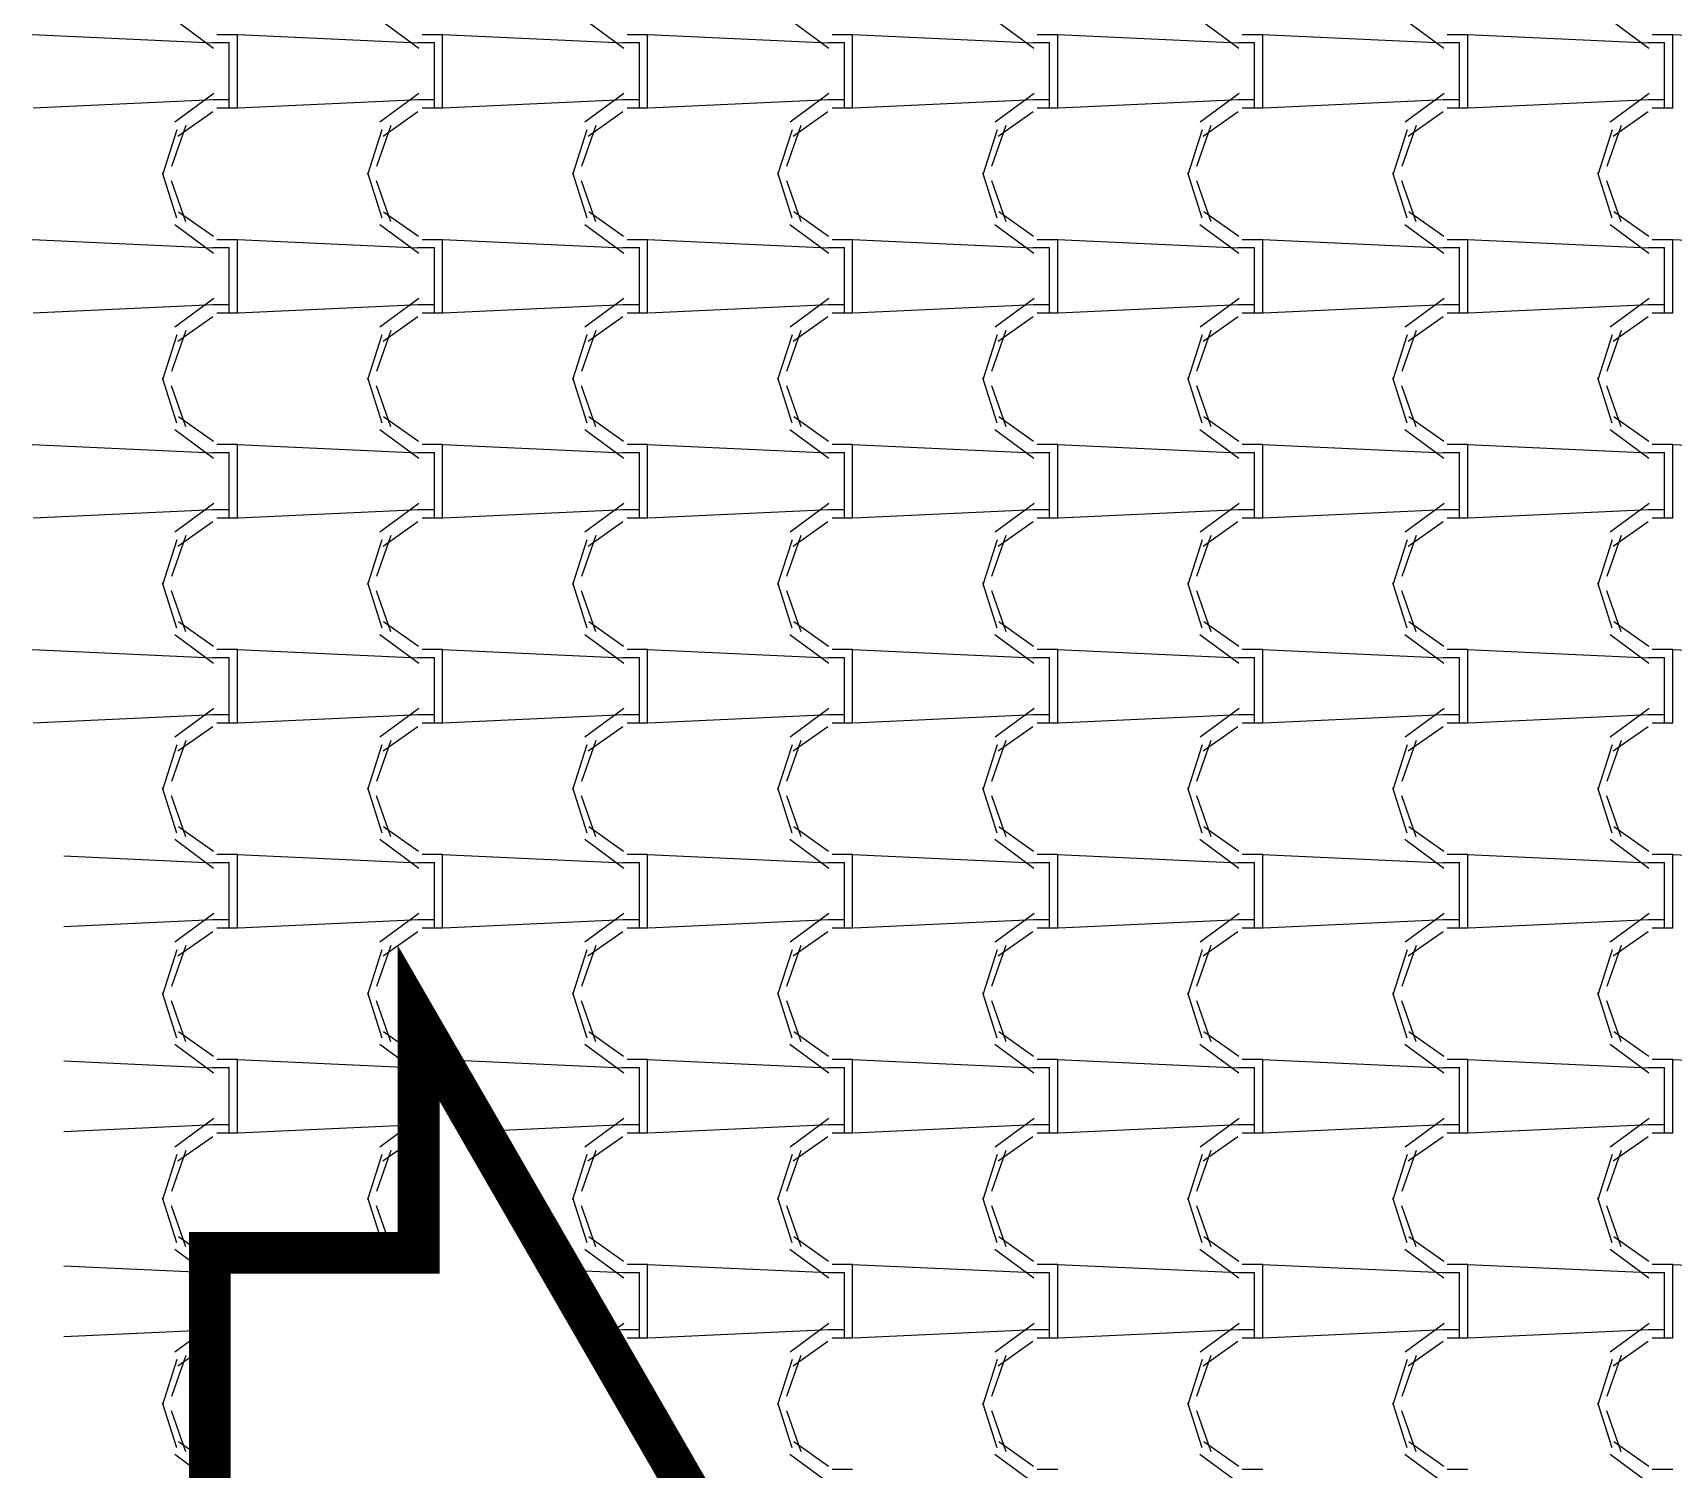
# Model space of a CAD drawing. Header units: millimetres. Extents: x -336 to -33, y -135 to 770.
# Drawn here: x -173.451 to -171.051, y 725.689 to 727.791 of the extents above; entities that cross this region are included whole.
import ezdxf

# ---------------------------------------------------------------- set-up
doc = ezdxf.new("R2010")
doc.units = ezdxf.units.MM
doc.header["$LTSCALE"] = 50
doc.header["$MEASUREMENT"] = 0
doc.layers.get('0').update_dxf_attribs({"linetype": 'CONTINUOUS'})
doc.layers.add('-HIDRO', color=8, linetype='CONTINUOUS')

# ---------------------------------------------------------------- blocks, each defined once
blk = doc.blocks.new('Seta')
at = {"const_width": 2}
blk.add_lwpolyline([(10, 15), (10, 25.981), (25, 0), (10, -25.981), (10, -15), (0, -15), (0, 15)], close=True, dxfattribs=at)

msp = doc.modelspace()

# ---------------------------------------------------------------- linework, layer by layer
at = {"layer": '-HIDRO', "linetype": 'Continuous'}
for p, q in [((-173.2436, 727.8104), (-173.1866, 727.7684)), ((-172.9436, 727.8104), (-172.8866, 727.7684)), ((-172.6436, 727.8104), (-172.5866, 727.7684)), ((-172.3436, 727.8104), (-172.2866, 727.7684)), ((-172.0436, 727.8104), (-171.9866, 727.7684)), ((-171.7436, 727.8104), (-171.6866, 727.7684)), ((-171.4436, 727.8104), (-171.3866, 727.7684)), ((-171.1436, 727.8104), (-171.0866, 727.7684)), ((-173.1879, 727.7757), (-173.4519, 727.7877)), ((-173.1817, 727.7885), (-173.1517, 727.7885)), ((-172.8879, 727.7757), (-173.1519, 727.7877)), ((-173.1517, 727.6925), (-173.1517, 727.7885)), ((-172.8817, 727.7885), (-172.8517, 727.7885)), ((-172.5879, 727.7757), (-172.8519, 727.7877)), ((-172.8517, 727.6925), (-172.8517, 727.7885)), ((-172.5817, 727.7885), (-172.5517, 727.7885)), ((-172.2879, 727.7757), (-172.5519, 727.7877)), ((-172.5517, 727.6925), (-172.5517, 727.7885)), ((-172.2817, 727.7885), (-172.2517, 727.7885)), ((-171.9879, 727.7757), (-172.2519, 727.7877)), ((-172.2517, 727.6925), (-172.2517, 727.7885)), ((-171.9817, 727.7885), (-171.9517, 727.7885)), ((-171.6879, 727.7757), (-171.9519, 727.7877)), ((-171.9517, 727.6925), (-171.9517, 727.7885)), ((-171.6817, 727.7885), (-171.6517, 727.7885)), ((-171.3879, 727.7757), (-171.6519, 727.7877)), ((-171.6517, 727.6925), (-171.6517, 727.7885)), ((-171.3817, 727.7885), (-171.3517, 727.7885)), ((-171.0879, 727.7757), (-171.3519, 727.7877)), ((-171.3517, 727.6925), (-171.3517, 727.7885)), ((-171.0817, 727.7885), (-171.0517, 727.7885)), ((-170.7879, 727.7757), (-171.0519, 727.7877)), ((-171.0517, 727.6925), (-171.0517, 727.7885)), ((-173.1877, 727.7765), (-173.1637, 727.7765)), ((-173.1637, 727.6925), (-173.1637, 727.7765)), ((-172.8877, 727.7765), (-172.8637, 727.7765)), ((-172.8637, 727.6925), (-172.8637, 727.7765)), ((-172.5877, 727.7765), (-172.5637, 727.7765)), ((-172.5637, 727.6925), (-172.5637, 727.7765)), ((-172.2877, 727.7765), (-172.2637, 727.7765)), ((-172.2637, 727.6925), (-172.2637, 727.7765)), ((-171.9877, 727.7765), (-171.9637, 727.7765)), ((-171.9637, 727.6925), (-171.9637, 727.7765)), ((-171.6877, 727.7765), (-171.6637, 727.7765)), ((-171.6637, 727.6925), (-171.6637, 727.7765)), ((-171.3877, 727.7765), (-171.3637, 727.7765)), ((-171.3637, 727.6925), (-171.3637, 727.7765)), ((-171.0877, 727.7765), (-171.0637, 727.7765)), ((-171.0637, 727.6925), (-171.0637, 727.7765)), ((-173.1866, 727.6925), (-173.4506, 727.6805)), ((-173.1863, 727.7019), (-173.2433, 727.6599)), ((-173.1637, 727.6925), (-173.1877, 727.6925)), ((-173.1637, 727.6805), (-173.1637, 727.6925)), ((-173.1517, 727.6805), (-173.1517, 727.6925)), ((-172.8866, 727.6925), (-173.1506, 727.6805)), ((-172.8863, 727.7019), (-172.9433, 727.6599)), ((-172.8637, 727.6925), (-172.8877, 727.6925)), ((-172.8637, 727.6805), (-172.8637, 727.6925)), ((-172.8517, 727.6805), (-172.8517, 727.6925)), ((-172.5866, 727.6925), (-172.8506, 727.6805)), ((-172.5863, 727.7019), (-172.6433, 727.6599)), ((-172.5637, 727.6925), (-172.5877, 727.6925)), ((-172.5637, 727.6805), (-172.5637, 727.6925)), ((-172.5517, 727.6805), (-172.5517, 727.6925)), ((-172.2866, 727.6925), (-172.5506, 727.6805)), ((-172.2863, 727.7019), (-172.3433, 727.6599)), ((-172.2637, 727.6925), (-172.2877, 727.6925)), ((-172.2637, 727.6805), (-172.2637, 727.6925)), ((-172.2517, 727.6805), (-172.2517, 727.6925)), ((-171.9866, 727.6925), (-172.2506, 727.6805)), ((-171.9863, 727.7019), (-172.0433, 727.6599)), ((-171.9637, 727.6925), (-171.9877, 727.6925)), ((-171.9637, 727.6805), (-171.9637, 727.6925)), ((-171.9517, 727.6805), (-171.9517, 727.6925)), ((-171.6866, 727.6925), (-171.9506, 727.6805)), ((-171.6863, 727.7019), (-171.7433, 727.6599)), ((-171.6637, 727.6925), (-171.6877, 727.6925)), ((-171.6637, 727.6805), (-171.6637, 727.6925)), ((-171.6517, 727.6805), (-171.6517, 727.6925)), ((-171.3866, 727.6925), (-171.6506, 727.6805)), ((-171.3863, 727.7019), (-171.4433, 727.6599)), ((-171.3637, 727.6925), (-171.3877, 727.6925)), ((-171.3637, 727.6805), (-171.3637, 727.6925)), ((-171.3517, 727.6805), (-171.3517, 727.6925)), ((-171.0866, 727.6925), (-171.3506, 727.6805)), ((-171.0863, 727.7019), (-171.1433, 727.6599)), ((-171.0637, 727.6925), (-171.0877, 727.6925)), ((-171.0637, 727.6805), (-171.0637, 727.6925)), ((-171.0517, 727.6805), (-171.0517, 727.6925)), ((-173.1878, 727.6752), (-173.2388, 727.6392)), ((-173.1517, 727.6805), (-173.1817, 727.6805)), ((-172.8878, 727.6752), (-172.9388, 727.6392)), ((-172.8517, 727.6805), (-172.8817, 727.6805)), ((-172.5878, 727.6752), (-172.6388, 727.6392)), ((-172.5517, 727.6805), (-172.5817, 727.6805)), ((-172.2878, 727.6752), (-172.3388, 727.6392)), ((-172.2517, 727.6805), (-172.2817, 727.6805)), ((-171.9878, 727.6752), (-172.0388, 727.6392)), ((-171.9517, 727.6805), (-171.9817, 727.6805)), ((-171.6878, 727.6752), (-171.7388, 727.6392)), ((-171.6517, 727.6805), (-171.6817, 727.6805)), ((-171.3878, 727.6752), (-171.4388, 727.6392)), ((-171.3517, 727.6805), (-171.3817, 727.6805)), ((-171.0878, 727.6752), (-171.1388, 727.6392)), ((-171.0517, 727.6805), (-171.0817, 727.6805)), ((-173.2405, 727.6489), (-173.2615, 727.5829)), ((-173.2274, 727.6549), (-173.2484, 727.5949)), ((-172.9405, 727.6489), (-172.9615, 727.5829)), ((-172.9274, 727.6549), (-172.9484, 727.5949)), ((-172.6405, 727.6489), (-172.6615, 727.5829)), ((-172.6274, 727.6549), (-172.6484, 727.5949)), ((-172.3404, 727.6489), (-172.3614, 727.5829)), ((-172.3274, 727.6549), (-172.3484, 727.5949)), ((-172.0404, 727.6489), (-172.0614, 727.5829)), ((-172.0274, 727.6549), (-172.0484, 727.5949)), ((-171.7404, 727.6489), (-171.7614, 727.5829)), ((-171.7274, 727.6549), (-171.7484, 727.5949)), ((-171.4404, 727.6489), (-171.4614, 727.5829)), ((-171.4274, 727.6549), (-171.4484, 727.5949)), ((-171.1404, 727.6489), (-171.1614, 727.5829)), ((-171.1274, 727.6549), (-171.1484, 727.5949)), ((-173.2617, 727.5861), (-173.2407, 727.5201)), ((-172.9617, 727.5861), (-172.9407, 727.5201)), ((-172.6617, 727.5861), (-172.6407, 727.5201)), ((-172.3617, 727.5861), (-172.3407, 727.5201)), ((-172.0617, 727.5861), (-172.0407, 727.5201)), ((-171.7617, 727.5861), (-171.7407, 727.5201)), ((-171.4617, 727.5861), (-171.4407, 727.5201)), ((-171.1617, 727.5861), (-171.1407, 727.5201)), ((-173.2487, 727.5745), (-173.2277, 727.5145)), ((-172.9487, 727.5745), (-172.9277, 727.5145)), ((-172.6487, 727.5745), (-172.6277, 727.5145)), ((-172.3487, 727.5745), (-172.3277, 727.5145)), ((-172.0487, 727.5745), (-172.0277, 727.5145)), ((-171.7487, 727.5745), (-171.7277, 727.5145)), ((-171.4487, 727.5745), (-171.4277, 727.5145)), ((-171.1487, 727.5745), (-171.1277, 727.5145)), ((-173.2379, 727.529), (-173.1869, 727.493)), ((-172.9379, 727.529), (-172.8869, 727.493)), ((-172.6379, 727.5291), (-172.5869, 727.4931)), ((-172.3379, 727.5291), (-172.2869, 727.4931)), ((-172.0379, 727.5291), (-171.9869, 727.4931)), ((-171.7379, 727.5291), (-171.6869, 727.4931)), ((-171.4379, 727.5291), (-171.3869, 727.4931)), ((-171.138, 727.5291), (-171.087, 727.4931)), ((-173.2436, 727.5104), (-173.1866, 727.4684)), ((-172.9436, 727.5104), (-172.8866, 727.4684)), ((-172.6436, 727.5104), (-172.5866, 727.4684)), ((-172.3436, 727.5104), (-172.2866, 727.4684)), ((-172.0436, 727.5104), (-171.9866, 727.4684)), ((-171.7436, 727.5104), (-171.6866, 727.4684)), ((-171.4436, 727.5104), (-171.3866, 727.4684)), ((-171.1436, 727.5104), (-171.0866, 727.4684)), ((-173.1879, 727.4757), (-173.4519, 727.4877)), ((-173.1877, 727.4765), (-173.1637, 727.4765)), ((-173.1817, 727.4885), (-173.1517, 727.4885)), ((-173.1637, 727.3925), (-173.1637, 727.4765)), ((-172.8879, 727.4757), (-173.1519, 727.4877)), ((-173.1517, 727.3925), (-173.1517, 727.4885)), ((-172.8877, 727.4765), (-172.8637, 727.4765)), ((-172.8817, 727.4885), (-172.8517, 727.4885)), ((-172.8637, 727.3925), (-172.8637, 727.4765)), ((-172.5879, 727.4757), (-172.8519, 727.4877)), ((-172.8517, 727.3925), (-172.8517, 727.4885)), ((-172.5877, 727.4765), (-172.5637, 727.4765)), ((-172.5817, 727.4885), (-172.5517, 727.4885)), ((-172.5637, 727.3925), (-172.5637, 727.4765)), ((-172.2879, 727.4757), (-172.5519, 727.4877)), ((-172.5517, 727.3925), (-172.5517, 727.4885)), ((-172.2877, 727.4765), (-172.2637, 727.4765)), ((-172.2817, 727.4885), (-172.2517, 727.4885)), ((-172.2637, 727.3925), (-172.2637, 727.4765)), ((-171.9879, 727.4757), (-172.2519, 727.4877)), ((-172.2517, 727.3925), (-172.2517, 727.4885)), ((-171.9877, 727.4765), (-171.9637, 727.4765)), ((-171.9817, 727.4885), (-171.9517, 727.4885)), ((-171.9637, 727.3925), (-171.9637, 727.4765)), ((-171.6879, 727.4757), (-171.9519, 727.4877)), ((-171.9517, 727.3925), (-171.9517, 727.4885)), ((-171.6877, 727.4765), (-171.6637, 727.4765)), ((-171.6817, 727.4885), (-171.6517, 727.4885)), ((-171.6637, 727.3925), (-171.6637, 727.4765)), ((-171.3879, 727.4757), (-171.6519, 727.4877)), ((-171.6517, 727.3925), (-171.6517, 727.4885)), ((-171.3877, 727.4765), (-171.3637, 727.4765)), ((-171.3817, 727.4885), (-171.3517, 727.4885)), ((-171.3637, 727.3925), (-171.3637, 727.4765)), ((-171.0879, 727.4757), (-171.3519, 727.4877)), ((-171.3517, 727.3925), (-171.3517, 727.4885)), ((-171.0877, 727.4765), (-171.0637, 727.4765)), ((-171.0817, 727.4885), (-171.0517, 727.4885)), ((-171.0637, 727.3925), (-171.0637, 727.4765)), ((-170.7879, 727.4757), (-171.0519, 727.4877)), ((-171.0517, 727.3925), (-171.0517, 727.4885)), ((-173.1863, 727.4019), (-173.2433, 727.3599)), ((-172.8863, 727.4019), (-172.9433, 727.3599)), ((-172.5863, 727.4019), (-172.6433, 727.3599)), ((-172.2863, 727.4019), (-172.3433, 727.3599)), ((-171.9863, 727.4019), (-172.0433, 727.3599)), ((-171.6863, 727.4019), (-171.7433, 727.3599)), ((-171.3863, 727.4019), (-171.4433, 727.3599)), ((-171.0863, 727.4019), (-171.1433, 727.3599)), ((-173.1866, 727.3925), (-173.4506, 727.3805)), ((-173.1878, 727.3752), (-173.2388, 727.3392)), ((-173.1637, 727.3925), (-173.1877, 727.3925)), ((-173.1517, 727.3805), (-173.1817, 727.3805)), ((-173.1637, 727.3805), (-173.1637, 727.3925)), ((-173.1517, 727.3805), (-173.1517, 727.3925)), ((-172.8866, 727.3925), (-173.1506, 727.3805)), ((-172.8878, 727.3752), (-172.9388, 727.3392)), ((-172.8637, 727.3925), (-172.8877, 727.3925)), ((-172.8517, 727.3805), (-172.8817, 727.3805)), ((-172.8637, 727.3805), (-172.8637, 727.3925)), ((-172.8517, 727.3805), (-172.8517, 727.3925)), ((-172.5866, 727.3925), (-172.8506, 727.3805)), ((-172.5878, 727.3752), (-172.6388, 727.3392)), ((-172.5637, 727.3925), (-172.5877, 727.3925)), ((-172.5517, 727.3805), (-172.5817, 727.3805)), ((-172.5637, 727.3805), (-172.5637, 727.3925)), ((-172.5517, 727.3805), (-172.5517, 727.3925)), ((-172.2866, 727.3925), (-172.5506, 727.3805)), ((-172.2878, 727.3752), (-172.3388, 727.3392)), ((-172.2637, 727.3925), (-172.2877, 727.3925)), ((-172.2517, 727.3805), (-172.2817, 727.3805)), ((-172.2637, 727.3805), (-172.2637, 727.3925)), ((-172.2517, 727.3805), (-172.2517, 727.3925)), ((-171.9866, 727.3925), (-172.2506, 727.3805)), ((-171.9878, 727.3752), (-172.0388, 727.3392)), ((-171.9637, 727.3925), (-171.9877, 727.3925)), ((-171.9517, 727.3805), (-171.9817, 727.3805)), ((-171.9637, 727.3805), (-171.9637, 727.3925)), ((-171.9517, 727.3805), (-171.9517, 727.3925)), ((-171.6866, 727.3925), (-171.9506, 727.3805)), ((-171.6878, 727.3752), (-171.7388, 727.3392)), ((-171.6637, 727.3925), (-171.6877, 727.3925)), ((-171.6517, 727.3805), (-171.6817, 727.3805)), ((-171.6637, 727.3805), (-171.6637, 727.3925)), ((-171.6517, 727.3805), (-171.6517, 727.3925)), ((-171.3866, 727.3925), (-171.6506, 727.3805)), ((-171.3878, 727.3752), (-171.4388, 727.3392)), ((-171.3637, 727.3925), (-171.3877, 727.3925)), ((-171.3517, 727.3805), (-171.3817, 727.3805)), ((-171.3637, 727.3805), (-171.3637, 727.3925)), ((-171.3517, 727.3805), (-171.3517, 727.3925)), ((-171.0866, 727.3925), (-171.3506, 727.3805)), ((-171.0879, 727.3752), (-171.1389, 727.3392)), ((-171.0637, 727.3925), (-171.0877, 727.3925)), ((-171.0517, 727.3805), (-171.0817, 727.3805)), ((-171.0637, 727.3805), (-171.0637, 727.3925)), ((-171.0517, 727.3805), (-171.0517, 727.3925)), ((-173.2405, 727.3489), (-173.2615, 727.2829)), ((-173.2274, 727.3549), (-173.2484, 727.2949)), ((-172.9405, 727.3489), (-172.9615, 727.2829)), ((-172.9274, 727.3549), (-172.9484, 727.2949)), ((-172.6405, 727.3489), (-172.6615, 727.2829)), ((-172.6274, 727.3549), (-172.6484, 727.2949)), ((-172.3404, 727.3489), (-172.3614, 727.2829)), ((-172.3274, 727.3549), (-172.3484, 727.2949)), ((-172.0404, 727.3489), (-172.0614, 727.2829)), ((-172.0274, 727.3549), (-172.0484, 727.2949)), ((-171.7404, 727.3489), (-171.7614, 727.2829)), ((-171.7274, 727.3549), (-171.7484, 727.2949)), ((-171.4404, 727.3489), (-171.4614, 727.2829)), ((-171.4274, 727.3549), (-171.4484, 727.2949)), ((-171.1404, 727.3489), (-171.1614, 727.2829)), ((-171.1274, 727.3549), (-171.1484, 727.2949)), ((-173.2617, 727.2861), (-173.2407, 727.2201)), ((-173.2487, 727.2745), (-173.2277, 727.2145)), ((-172.9617, 727.2861), (-172.9407, 727.2201)), ((-172.9487, 727.2745), (-172.9277, 727.2145)), ((-172.6617, 727.2861), (-172.6407, 727.2201)), ((-172.6487, 727.2745), (-172.6277, 727.2145)), ((-172.3617, 727.2861), (-172.3407, 727.2201)), ((-172.3487, 727.2745), (-172.3277, 727.2145)), ((-172.0617, 727.2861), (-172.0407, 727.2201)), ((-172.0487, 727.2745), (-172.0277, 727.2145)), ((-171.7617, 727.2861), (-171.7407, 727.2201)), ((-171.7487, 727.2745), (-171.7277, 727.2145)), ((-171.4617, 727.2861), (-171.4407, 727.2201)), ((-171.4487, 727.2745), (-171.4277, 727.2145)), ((-171.1617, 727.2861), (-171.1407, 727.2201)), ((-171.1487, 727.2745), (-171.1277, 727.2145)), ((-173.2379, 727.229), (-173.1869, 727.193)), ((-172.9379, 727.229), (-172.8869, 727.193)), ((-172.6379, 727.229), (-172.5869, 727.193)), ((-172.3379, 727.229), (-172.2869, 727.193)), ((-172.0379, 727.2291), (-171.9869, 727.1931)), ((-171.7379, 727.2291), (-171.6869, 727.1931)), ((-171.4379, 727.2291), (-171.3869, 727.1931)), ((-171.1379, 727.2291), (-171.0869, 727.1931)), ((-173.2436, 727.2104), (-173.1866, 727.1684)), ((-172.9436, 727.2104), (-172.8866, 727.1684)), ((-172.6436, 727.2104), (-172.5866, 727.1684)), ((-172.3436, 727.2104), (-172.2866, 727.1684)), ((-172.0436, 727.2104), (-171.9866, 727.1684)), ((-171.7436, 727.2104), (-171.6866, 727.1684)), ((-171.4436, 727.2104), (-171.3866, 727.1684)), ((-171.1436, 727.2104), (-171.0866, 727.1684)), ((-173.1879, 727.1757), (-173.4519, 727.1877)), ((-173.1817, 727.1885), (-173.1517, 727.1885)), ((-172.8879, 727.1757), (-173.1519, 727.1877)), ((-173.1517, 727.0925), (-173.1517, 727.1885)), ((-172.8817, 727.1885), (-172.8517, 727.1885)), ((-172.5879, 727.1757), (-172.8519, 727.1877)), ((-172.8517, 727.0925), (-172.8517, 727.1885)), ((-172.5817, 727.1885), (-172.5517, 727.1885)), ((-172.2879, 727.1757), (-172.5519, 727.1877)), ((-172.5517, 727.0925), (-172.5517, 727.1885)), ((-172.2817, 727.1885), (-172.2517, 727.1885)), ((-171.9879, 727.1757), (-172.2519, 727.1877)), ((-172.2517, 727.0925), (-172.2517, 727.1885)), ((-171.9817, 727.1885), (-171.9517, 727.1885)), ((-171.6879, 727.1757), (-171.9519, 727.1877)), ((-171.9517, 727.0925), (-171.9517, 727.1885)), ((-171.6817, 727.1885), (-171.6517, 727.1885)), ((-171.3879, 727.1757), (-171.6519, 727.1877)), ((-171.6517, 727.0925), (-171.6517, 727.1885)), ((-171.3817, 727.1885), (-171.3517, 727.1885)), ((-171.0879, 727.1757), (-171.3519, 727.1877)), ((-171.3517, 727.0925), (-171.3517, 727.1885)), ((-171.0817, 727.1885), (-171.0517, 727.1885)), ((-170.7879, 727.1757), (-171.0519, 727.1877)), ((-171.0517, 727.0925), (-171.0517, 727.1885)), ((-173.1877, 727.1765), (-173.1637, 727.1765)), ((-173.1637, 727.0925), (-173.1637, 727.1765)), ((-172.8877, 727.1765), (-172.8637, 727.1765)), ((-172.8637, 727.0925), (-172.8637, 727.1765)), ((-172.5877, 727.1765), (-172.5637, 727.1765)), ((-172.5637, 727.0925), (-172.5637, 727.1765)), ((-172.2877, 727.1765), (-172.2637, 727.1765)), ((-172.2637, 727.0925), (-172.2637, 727.1765)), ((-171.9877, 727.1765), (-171.9637, 727.1765)), ((-171.9637, 727.0925), (-171.9637, 727.1765)), ((-171.6877, 727.1765), (-171.6637, 727.1765)), ((-171.6637, 727.0925), (-171.6637, 727.1765)), ((-171.3877, 727.1765), (-171.3637, 727.1765)), ((-171.3637, 727.0925), (-171.3637, 727.1765)), ((-171.0877, 727.1765), (-171.0637, 727.1765)), ((-171.0637, 727.0925), (-171.0637, 727.1765)), ((-173.1866, 727.0925), (-173.4506, 727.0805)), ((-173.1863, 727.1019), (-173.2433, 727.0599)), ((-173.1637, 727.0925), (-173.1877, 727.0925)), ((-173.1637, 727.0805), (-173.1637, 727.0925)), ((-173.1517, 727.0805), (-173.1517, 727.0925)), ((-172.8866, 727.0925), (-173.1506, 727.0805)), ((-172.8863, 727.1019), (-172.9433, 727.0599)), ((-172.8637, 727.0925), (-172.8877, 727.0925)), ((-172.8637, 727.0805), (-172.8637, 727.0925)), ((-172.8517, 727.0805), (-172.8517, 727.0925)), ((-172.5866, 727.0925), (-172.8506, 727.0805)), ((-172.5863, 727.1019), (-172.6433, 727.0599)), ((-172.5637, 727.0925), (-172.5877, 727.0925)), ((-172.5637, 727.0805), (-172.5637, 727.0925)), ((-172.5517, 727.0805), (-172.5517, 727.0925)), ((-172.2866, 727.0925), (-172.5506, 727.0805)), ((-172.2863, 727.1019), (-172.3433, 727.0599)), ((-172.2637, 727.0925), (-172.2877, 727.0925)), ((-172.2637, 727.0805), (-172.2637, 727.0925)), ((-172.2517, 727.0805), (-172.2517, 727.0925)), ((-171.9866, 727.0925), (-172.2506, 727.0805)), ((-171.9863, 727.1019), (-172.0433, 727.0599)), ((-171.9637, 727.0925), (-171.9877, 727.0925)), ((-171.9637, 727.0805), (-171.9637, 727.0925)), ((-171.9517, 727.0805), (-171.9517, 727.0925)), ((-171.6866, 727.0925), (-171.9506, 727.0805)), ((-171.6863, 727.1019), (-171.7433, 727.0599)), ((-171.6637, 727.0925), (-171.6877, 727.0925)), ((-171.6637, 727.0805), (-171.6637, 727.0925)), ((-171.6517, 727.0805), (-171.6517, 727.0925)), ((-171.3866, 727.0925), (-171.6506, 727.0805)), ((-171.3863, 727.1019), (-171.4433, 727.0599)), ((-171.3637, 727.0925), (-171.3877, 727.0925)), ((-171.3637, 727.0805), (-171.3637, 727.0925)), ((-171.3517, 727.0805), (-171.3517, 727.0925)), ((-171.0866, 727.0925), (-171.3506, 727.0805)), ((-171.0863, 727.1019), (-171.1433, 727.0599)), ((-171.0637, 727.0925), (-171.0877, 727.0925)), ((-171.0637, 727.0805), (-171.0637, 727.0925)), ((-171.0517, 727.0805), (-171.0517, 727.0925)), ((-173.1878, 727.0752), (-173.2388, 727.0392)), ((-173.1517, 727.0805), (-173.1817, 727.0805)), ((-172.8878, 727.0752), (-172.9388, 727.0392)), ((-172.8517, 727.0805), (-172.8817, 727.0805)), ((-172.5878, 727.0752), (-172.6388, 727.0392)), ((-172.5517, 727.0805), (-172.5817, 727.0805)), ((-172.2878, 727.0752), (-172.3388, 727.0392)), ((-172.2517, 727.0805), (-172.2817, 727.0805)), ((-171.9878, 727.0752), (-172.0388, 727.0392)), ((-171.9517, 727.0805), (-171.9817, 727.0805)), ((-171.6879, 727.0752), (-171.7389, 727.0392)), ((-171.6517, 727.0805), (-171.6817, 727.0805)), ((-171.3879, 727.0752), (-171.4389, 727.0392)), ((-171.3517, 727.0805), (-171.3817, 727.0805)), ((-171.0879, 727.0752), (-171.1389, 727.0392)), ((-171.0517, 727.0805), (-171.0817, 727.0805)), ((-173.2405, 727.0489), (-173.2615, 726.9829)), ((-173.2274, 727.0549), (-173.2484, 726.9949)), ((-172.9405, 727.0489), (-172.9615, 726.9829)), ((-172.9274, 727.0549), (-172.9484, 726.9949)), ((-172.6405, 727.0489), (-172.6615, 726.9829)), ((-172.6274, 727.0549), (-172.6484, 726.9949)), ((-172.3404, 727.0489), (-172.3614, 726.9829)), ((-172.3274, 727.0549), (-172.3484, 726.9949)), ((-172.0404, 727.0489), (-172.0614, 726.9829)), ((-172.0274, 727.0549), (-172.0484, 726.9949)), ((-171.7404, 727.0489), (-171.7614, 726.9829)), ((-171.7274, 727.0549), (-171.7484, 726.9949)), ((-171.4404, 727.0489), (-171.4614, 726.9829)), ((-171.4274, 727.0549), (-171.4484, 726.9949)), ((-171.1404, 727.0489), (-171.1614, 726.9829)), ((-171.1274, 727.0549), (-171.1484, 726.9949)), ((-173.2617, 726.9861), (-173.2407, 726.9201)), ((-172.9617, 726.9861), (-172.9407, 726.9201)), ((-172.6617, 726.9861), (-172.6407, 726.9201)), ((-172.3617, 726.9861), (-172.3407, 726.9201)), ((-172.0617, 726.9861), (-172.0407, 726.9201)), ((-171.7617, 726.9861), (-171.7407, 726.9201)), ((-171.4617, 726.9861), (-171.4407, 726.9201)), ((-171.1617, 726.9861), (-171.1407, 726.9201)), ((-173.2487, 726.9745), (-173.2277, 726.9145)), ((-172.9487, 726.9745), (-172.9277, 726.9145)), ((-172.6487, 726.9745), (-172.6277, 726.9145)), ((-172.3487, 726.9745), (-172.3277, 726.9145)), ((-172.0487, 726.9745), (-172.0277, 726.9145)), ((-171.7487, 726.9745), (-171.7277, 726.9145)), ((-171.4487, 726.9745), (-171.4277, 726.9145)), ((-171.1487, 726.9745), (-171.1277, 726.9145)), ((-173.2379, 726.929), (-173.1869, 726.893)), ((-172.9379, 726.929), (-172.8869, 726.893)), ((-172.6379, 726.929), (-172.5869, 726.893)), ((-172.3379, 726.929), (-172.2869, 726.893)), ((-172.0379, 726.929), (-171.9869, 726.893)), ((-171.7379, 726.9291), (-171.6869, 726.8931)), ((-171.4379, 726.9291), (-171.3869, 726.8931)), ((-171.1379, 726.9291), (-171.0869, 726.8931)), ((-173.2436, 726.9104), (-173.1866, 726.8684)), ((-172.9436, 726.9104), (-172.8866, 726.8684)), ((-172.6436, 726.9104), (-172.5866, 726.8684)), ((-172.3436, 726.9104), (-172.2866, 726.8684)), ((-172.0436, 726.9104), (-171.9866, 726.8684)), ((-171.7436, 726.9104), (-171.6866, 726.8684)), ((-171.4436, 726.9104), (-171.3866, 726.8684)), ((-171.1436, 726.9104), (-171.0866, 726.8684)), ((-173.1879, 726.8757), (-173.4519, 726.8877)), ((-173.1877, 726.8765), (-173.1637, 726.8765)), ((-173.1817, 726.8885), (-173.1517, 726.8885)), ((-173.1637, 726.7925), (-173.1637, 726.8765)), ((-172.8879, 726.8757), (-173.1519, 726.8877)), ((-173.1517, 726.7925), (-173.1517, 726.8885)), ((-172.8877, 726.8765), (-172.8637, 726.8765)), ((-172.8817, 726.8885), (-172.8517, 726.8885)), ((-172.8637, 726.7925), (-172.8637, 726.8765)), ((-172.5879, 726.8757), (-172.8519, 726.8877)), ((-172.8517, 726.7925), (-172.8517, 726.8885)), ((-172.5877, 726.8765), (-172.5637, 726.8765)), ((-172.5817, 726.8885), (-172.5517, 726.8885)), ((-172.5637, 726.7925), (-172.5637, 726.8765)), ((-172.2879, 726.8757), (-172.5519, 726.8877)), ((-172.5517, 726.7925), (-172.5517, 726.8885)), ((-172.2877, 726.8765), (-172.2637, 726.8765)), ((-172.2817, 726.8885), (-172.2517, 726.8885)), ((-172.2637, 726.7925), (-172.2637, 726.8765)), ((-171.9879, 726.8757), (-172.2519, 726.8877)), ((-172.2517, 726.7925), (-172.2517, 726.8885)), ((-171.9877, 726.8765), (-171.9637, 726.8765)), ((-171.9817, 726.8885), (-171.9517, 726.8885)), ((-171.9637, 726.7925), (-171.9637, 726.8765)), ((-171.6879, 726.8757), (-171.9519, 726.8877)), ((-171.9517, 726.7925), (-171.9517, 726.8885)), ((-171.6877, 726.8765), (-171.6637, 726.8765)), ((-171.6817, 726.8885), (-171.6517, 726.8885)), ((-171.6637, 726.7925), (-171.6637, 726.8765)), ((-171.3879, 726.8757), (-171.6519, 726.8877)), ((-171.6517, 726.7925), (-171.6517, 726.8885)), ((-171.3877, 726.8765), (-171.3637, 726.8765)), ((-171.3817, 726.8885), (-171.3517, 726.8885)), ((-171.3637, 726.7925), (-171.3637, 726.8765)), ((-171.0879, 726.8757), (-171.3519, 726.8877)), ((-171.3517, 726.7925), (-171.3517, 726.8885)), ((-171.0877, 726.8765), (-171.0637, 726.8765)), ((-171.0817, 726.8885), (-171.0517, 726.8885)), ((-171.0637, 726.7925), (-171.0637, 726.8765)), ((-170.7879, 726.8757), (-171.0519, 726.8877)), ((-171.0517, 726.7925), (-171.0517, 726.8885)), ((-173.1863, 726.8019), (-173.2433, 726.7599)), ((-172.8863, 726.8019), (-172.9433, 726.7599)), ((-172.5863, 726.8019), (-172.6433, 726.7599)), ((-172.2863, 726.8019), (-172.3433, 726.7599)), ((-171.9863, 726.8019), (-172.0433, 726.7599)), ((-171.6863, 726.8019), (-171.7433, 726.7599)), ((-171.3863, 726.8019), (-171.4433, 726.7599)), ((-171.0863, 726.8019), (-171.1433, 726.7599)), ((-173.1866, 726.7925), (-173.4506, 726.7805)), ((-173.1878, 726.7752), (-173.2388, 726.7392)), ((-173.1637, 726.7925), (-173.1877, 726.7925)), ((-173.1517, 726.7805), (-173.1817, 726.7805)), ((-173.1637, 726.7805), (-173.1637, 726.7925)), ((-173.1517, 726.7805), (-173.1517, 726.7925)), ((-172.8866, 726.7925), (-173.1506, 726.7805)), ((-172.8878, 726.7752), (-172.9388, 726.7392)), ((-172.8637, 726.7925), (-172.8877, 726.7925)), ((-172.8517, 726.7805), (-172.8817, 726.7805)), ((-172.8637, 726.7805), (-172.8637, 726.7925)), ((-172.8517, 726.7805), (-172.8517, 726.7925)), ((-172.5866, 726.7925), (-172.8506, 726.7805)), ((-172.5878, 726.7752), (-172.6388, 726.7392)), ((-172.5637, 726.7925), (-172.5877, 726.7925)), ((-172.5517, 726.7805), (-172.5817, 726.7805)), ((-172.5637, 726.7805), (-172.5637, 726.7925)), ((-172.5517, 726.7805), (-172.5517, 726.7925)), ((-172.2866, 726.7925), (-172.5506, 726.7805)), ((-172.2878, 726.7752), (-172.3388, 726.7392)), ((-172.2637, 726.7925), (-172.2877, 726.7925)), ((-172.2517, 726.7805), (-172.2817, 726.7805)), ((-172.2637, 726.7805), (-172.2637, 726.7925)), ((-172.2517, 726.7805), (-172.2517, 726.7925)), ((-171.9866, 726.7925), (-172.2506, 726.7805)), ((-171.9879, 726.7752), (-172.0389, 726.7392)), ((-171.9637, 726.7925), (-171.9877, 726.7925)), ((-171.9517, 726.7805), (-171.9817, 726.7805)), ((-171.9637, 726.7805), (-171.9637, 726.7925)), ((-171.9517, 726.7805), (-171.9517, 726.7925)), ((-171.6866, 726.7925), (-171.9506, 726.7805)), ((-171.6879, 726.7752), (-171.7389, 726.7392)), ((-171.6637, 726.7925), (-171.6877, 726.7925)), ((-171.6517, 726.7805), (-171.6817, 726.7805)), ((-171.6637, 726.7805), (-171.6637, 726.7925)), ((-171.6517, 726.7805), (-171.6517, 726.7925)), ((-171.3866, 726.7925), (-171.6506, 726.7805)), ((-171.3879, 726.7752), (-171.4389, 726.7392)), ((-171.3637, 726.7925), (-171.3877, 726.7925)), ((-171.3517, 726.7805), (-171.3817, 726.7805)), ((-171.3637, 726.7805), (-171.3637, 726.7925)), ((-171.3517, 726.7805), (-171.3517, 726.7925)), ((-171.0866, 726.7925), (-171.3506, 726.7805)), ((-171.0879, 726.7752), (-171.1389, 726.7392)), ((-171.0637, 726.7925), (-171.0877, 726.7925)), ((-171.0517, 726.7805), (-171.0817, 726.7805)), ((-171.0637, 726.7805), (-171.0637, 726.7925)), ((-171.0517, 726.7805), (-171.0517, 726.7925)), ((-173.2405, 726.7489), (-173.2615, 726.6829)), ((-173.2274, 726.7549), (-173.2484, 726.6949)), ((-172.9405, 726.7489), (-172.9615, 726.6829)), ((-172.9274, 726.7549), (-172.9484, 726.6949)), ((-172.6405, 726.7489), (-172.6615, 726.6829)), ((-172.6274, 726.7549), (-172.6484, 726.6949)), ((-172.3404, 726.7489), (-172.3614, 726.6829)), ((-172.3274, 726.7549), (-172.3484, 726.6949)), ((-172.0404, 726.7489), (-172.0614, 726.6829)), ((-172.0274, 726.7549), (-172.0484, 726.6949)), ((-171.7404, 726.7489), (-171.7614, 726.6829)), ((-171.7274, 726.7549), (-171.7484, 726.6949)), ((-171.4404, 726.7489), (-171.4614, 726.6829)), ((-171.4274, 726.7549), (-171.4484, 726.6949)), ((-171.1404, 726.7489), (-171.1614, 726.6829)), ((-171.1274, 726.7549), (-171.1484, 726.6949)), ((-173.2617, 726.6861), (-173.2407, 726.6201)), ((-173.2487, 726.6745), (-173.2277, 726.6145)), ((-172.9617, 726.6861), (-172.9407, 726.6201)), ((-172.9487, 726.6745), (-172.9277, 726.6145)), ((-172.6617, 726.6861), (-172.6407, 726.6201)), ((-172.6487, 726.6745), (-172.6277, 726.6145)), ((-172.3617, 726.6861), (-172.3407, 726.6201)), ((-172.3487, 726.6745), (-172.3277, 726.6145)), ((-172.0617, 726.6861), (-172.0407, 726.6201)), ((-172.0487, 726.6745), (-172.0277, 726.6145)), ((-171.7617, 726.6861), (-171.7407, 726.6201)), ((-171.7487, 726.6745), (-171.7277, 726.6145)), ((-171.4617, 726.6861), (-171.4407, 726.6201)), ((-171.4487, 726.6745), (-171.4277, 726.6145)), ((-171.1617, 726.6861), (-171.1407, 726.6201)), ((-171.1487, 726.6745), (-171.1277, 726.6145)), ((-173.2379, 726.629), (-173.1869, 726.593)), ((-172.9379, 726.629), (-172.8869, 726.593)), ((-172.6379, 726.629), (-172.5869, 726.593)), ((-172.3379, 726.629), (-172.2869, 726.593)), ((-172.0379, 726.629), (-171.9869, 726.593)), ((-171.7379, 726.629), (-171.6869, 726.593)), ((-171.4379, 726.629), (-171.3869, 726.593)), ((-171.1379, 726.6291), (-171.0869, 726.5931)), ((-173.2436, 726.6104), (-173.1866, 726.5684)), ((-172.9436, 726.6104), (-172.8866, 726.5684)), ((-172.6436, 726.6104), (-172.5866, 726.5684)), ((-172.3436, 726.6104), (-172.2866, 726.5684)), ((-172.0436, 726.6104), (-171.9866, 726.5684)), ((-171.7436, 726.6104), (-171.6866, 726.5684)), ((-171.4436, 726.6104), (-171.3866, 726.5684)), ((-171.1436, 726.6104), (-171.0866, 726.5684)), ((-173.1879, 726.5757), (-173.4056, 726.5856)), ((-173.1817, 726.5885), (-173.1517, 726.5885)), ((-172.8879, 726.5757), (-173.1519, 726.5877)), ((-173.1517, 726.4925), (-173.1517, 726.5885)), ((-172.8817, 726.5885), (-172.8517, 726.5885)), ((-172.5879, 726.5757), (-172.8519, 726.5877)), ((-172.8517, 726.4925), (-172.8517, 726.5885)), ((-172.5817, 726.5885), (-172.5517, 726.5885)), ((-172.2879, 726.5757), (-172.5519, 726.5877)), ((-172.5517, 726.4925), (-172.5517, 726.5885)), ((-172.2817, 726.5885), (-172.2517, 726.5885)), ((-171.9879, 726.5757), (-172.2519, 726.5877)), ((-172.2517, 726.4925), (-172.2517, 726.5885)), ((-171.9817, 726.5885), (-171.9517, 726.5885)), ((-171.6879, 726.5757), (-171.9519, 726.5877)), ((-171.9517, 726.4925), (-171.9517, 726.5885)), ((-171.6817, 726.5885), (-171.6517, 726.5885)), ((-171.3879, 726.5757), (-171.6519, 726.5877)), ((-171.6517, 726.4925), (-171.6517, 726.5885)), ((-171.3817, 726.5885), (-171.3517, 726.5885)), ((-171.0879, 726.5757), (-171.3519, 726.5877)), ((-171.3517, 726.4925), (-171.3517, 726.5885)), ((-171.0817, 726.5885), (-171.0517, 726.5885)), ((-170.7879, 726.5757), (-171.0519, 726.5877)), ((-171.0517, 726.4925), (-171.0517, 726.5885)), ((-173.1877, 726.5765), (-173.1637, 726.5765)), ((-173.1637, 726.4925), (-173.1637, 726.5765)), ((-172.8877, 726.5765), (-172.8637, 726.5765)), ((-172.8637, 726.4925), (-172.8637, 726.5765)), ((-172.5877, 726.5765), (-172.5637, 726.5765)), ((-172.5637, 726.4925), (-172.5637, 726.5765)), ((-172.2877, 726.5765), (-172.2637, 726.5765)), ((-172.2637, 726.4925), (-172.2637, 726.5765)), ((-171.9877, 726.5765), (-171.9637, 726.5765)), ((-171.9637, 726.4925), (-171.9637, 726.5765)), ((-171.6877, 726.5765), (-171.6637, 726.5765)), ((-171.6637, 726.4925), (-171.6637, 726.5765)), ((-171.3877, 726.5765), (-171.3637, 726.5765)), ((-171.3637, 726.4925), (-171.3637, 726.5765)), ((-171.0877, 726.5765), (-171.0637, 726.5765)), ((-171.0637, 726.4925), (-171.0637, 726.5765)), ((-173.1866, 726.4925), (-173.4056, 726.4825)), ((-173.1863, 726.5019), (-173.2433, 726.4599)), ((-173.1637, 726.4925), (-173.1877, 726.4925)), ((-173.1637, 726.4805), (-173.1637, 726.4925)), ((-173.1517, 726.4805), (-173.1517, 726.4925)), ((-172.8866, 726.4925), (-173.1506, 726.4805)), ((-172.8863, 726.5019), (-172.9433, 726.4599)), ((-172.8637, 726.4925), (-172.8877, 726.4925)), ((-172.8637, 726.4805), (-172.8637, 726.4925)), ((-172.8517, 726.4805), (-172.8517, 726.4925)), ((-172.5866, 726.4925), (-172.8506, 726.4805)), ((-172.5863, 726.5019), (-172.6433, 726.4599)), ((-172.5637, 726.4925), (-172.5877, 726.4925)), ((-172.5637, 726.4805), (-172.5637, 726.4925)), ((-172.5517, 726.4805), (-172.5517, 726.4925)), ((-172.2866, 726.4925), (-172.5506, 726.4805)), ((-172.2863, 726.5019), (-172.3433, 726.4599)), ((-172.2637, 726.4925), (-172.2877, 726.4925)), ((-172.2637, 726.4805), (-172.2637, 726.4925)), ((-172.2517, 726.4805), (-172.2517, 726.4925)), ((-171.9866, 726.4925), (-172.2506, 726.4805)), ((-171.9863, 726.5019), (-172.0433, 726.4599)), ((-171.9637, 726.4925), (-171.9877, 726.4925)), ((-171.9637, 726.4805), (-171.9637, 726.4925)), ((-171.9517, 726.4805), (-171.9517, 726.4925)), ((-171.6866, 726.4925), (-171.9506, 726.4805)), ((-171.6863, 726.5019), (-171.7433, 726.4599)), ((-171.6637, 726.4925), (-171.6877, 726.4925)), ((-171.6637, 726.4805), (-171.6637, 726.4925)), ((-171.6517, 726.4805), (-171.6517, 726.4925)), ((-171.3866, 726.4925), (-171.6506, 726.4805)), ((-171.3863, 726.5019), (-171.4433, 726.4599)), ((-171.3637, 726.4925), (-171.3877, 726.4925)), ((-171.3637, 726.4805), (-171.3637, 726.4925)), ((-171.3517, 726.4805), (-171.3517, 726.4925)), ((-171.0866, 726.4925), (-171.3506, 726.4805)), ((-171.0863, 726.5019), (-171.1433, 726.4599)), ((-171.0637, 726.4925), (-171.0877, 726.4925)), ((-171.0637, 726.4805), (-171.0637, 726.4925)), ((-171.0517, 726.4805), (-171.0517, 726.4925)), ((-173.1878, 726.4752), (-173.2388, 726.4392)), ((-173.1517, 726.4805), (-173.1817, 726.4805)), ((-172.8878, 726.4752), (-172.9388, 726.4392)), ((-172.8517, 726.4805), (-172.8817, 726.4805)), ((-172.5879, 726.4752), (-172.6389, 726.4392)), ((-172.5517, 726.4805), (-172.5817, 726.4805)), ((-172.2879, 726.4752), (-172.3389, 726.4392)), ((-172.2517, 726.4805), (-172.2817, 726.4805)), ((-171.9879, 726.4752), (-172.0389, 726.4392)), ((-171.9517, 726.4805), (-171.9817, 726.4805)), ((-171.6879, 726.4752), (-171.7389, 726.4392)), ((-171.6517, 726.4805), (-171.6817, 726.4805)), ((-171.3879, 726.4752), (-171.4389, 726.4392)), ((-171.3517, 726.4805), (-171.3817, 726.4805)), ((-171.0879, 726.4752), (-171.1389, 726.4392)), ((-171.0517, 726.4805), (-171.0817, 726.4805)), ((-173.2405, 726.4489), (-173.2615, 726.3829)), ((-173.2274, 726.4549), (-173.2484, 726.3949)), ((-172.9405, 726.4489), (-172.9615, 726.3829)), ((-172.9274, 726.4549), (-172.9484, 726.3949)), ((-172.6405, 726.4489), (-172.6615, 726.3829)), ((-172.6274, 726.4549), (-172.6484, 726.3949)), ((-172.3404, 726.4489), (-172.3614, 726.3829)), ((-172.3274, 726.4549), (-172.3484, 726.3949)), ((-172.0404, 726.4489), (-172.0614, 726.3829)), ((-172.0274, 726.4549), (-172.0484, 726.3949)), ((-171.7404, 726.4489), (-171.7614, 726.3829)), ((-171.7274, 726.4549), (-171.7484, 726.3949)), ((-171.4404, 726.4489), (-171.4614, 726.3829)), ((-171.4274, 726.4549), (-171.4484, 726.3949)), ((-171.1404, 726.4489), (-171.1614, 726.3829)), ((-171.1274, 726.4549), (-171.1484, 726.3949)), ((-173.2617, 726.3861), (-173.2407, 726.3201)), ((-172.9617, 726.3861), (-172.9407, 726.3201)), ((-172.6617, 726.3861), (-172.6407, 726.3201)), ((-172.3617, 726.3861), (-172.3407, 726.3201)), ((-172.0617, 726.3861), (-172.0407, 726.3201)), ((-171.7617, 726.3861), (-171.7407, 726.3201)), ((-171.4617, 726.3861), (-171.4407, 726.3201)), ((-171.1617, 726.3861), (-171.1407, 726.3201)), ((-173.2487, 726.3745), (-173.2277, 726.3145)), ((-172.9487, 726.3745), (-172.9277, 726.3145)), ((-172.6487, 726.3745), (-172.6277, 726.3145)), ((-172.3487, 726.3745), (-172.3277, 726.3145)), ((-172.0487, 726.3745), (-172.0277, 726.3145)), ((-171.7487, 726.3745), (-171.7277, 726.3145)), ((-171.4487, 726.3745), (-171.4277, 726.3145)), ((-171.1487, 726.3745), (-171.1277, 726.3145)), ((-173.2379, 726.329), (-173.1869, 726.293)), ((-172.9379, 726.329), (-172.8869, 726.293)), ((-172.6379, 726.329), (-172.5869, 726.293)), ((-172.3379, 726.329), (-172.2869, 726.293)), ((-172.0379, 726.329), (-171.9869, 726.293)), ((-171.7379, 726.329), (-171.6869, 726.293)), ((-171.4379, 726.329), (-171.3869, 726.293)), ((-171.1379, 726.329), (-171.0869, 726.293)), ((-173.2436, 726.3104), (-173.1866, 726.2684)), ((-172.9436, 726.3104), (-172.8866, 726.2684)), ((-172.6436, 726.3104), (-172.5866, 726.2684)), ((-172.3436, 726.3104), (-172.2866, 726.2684)), ((-172.0436, 726.3104), (-171.9866, 726.2684)), ((-171.7436, 726.3104), (-171.6866, 726.2684)), ((-171.4436, 726.3104), (-171.3866, 726.2684)), ((-171.1436, 726.3104), (-171.0866, 726.2684)), ((-173.1879, 726.2757), (-173.4056, 726.2856)), ((-173.1877, 726.2765), (-173.1637, 726.2765)), ((-173.1817, 726.2885), (-173.1517, 726.2885)), ((-173.1637, 726.1925), (-173.1637, 726.2765)), ((-172.8879, 726.2757), (-173.1519, 726.2877)), ((-173.1517, 726.1925), (-173.1517, 726.2885)), ((-172.8877, 726.2765), (-172.8866, 726.2765)), ((-172.8563, 726.2885), (-172.8517, 726.2885)), ((-172.5879, 726.2757), (-172.8519, 726.2877)), ((-172.8517, 726.2806), (-172.8517, 726.2885)), ((-172.5877, 726.2765), (-172.5637, 726.2765)), ((-172.5817, 726.2885), (-172.5517, 726.2885)), ((-172.5637, 726.1925), (-172.5637, 726.2765)), ((-172.2879, 726.2757), (-172.5519, 726.2877)), ((-172.5517, 726.1925), (-172.5517, 726.2885)), ((-172.2877, 726.2765), (-172.2637, 726.2765)), ((-172.2817, 726.2885), (-172.2517, 726.2885)), ((-172.2637, 726.1925), (-172.2637, 726.2765)), ((-171.9879, 726.2757), (-172.2519, 726.2877)), ((-172.2517, 726.1925), (-172.2517, 726.2885)), ((-171.9877, 726.2765), (-171.9637, 726.2765)), ((-171.9817, 726.2885), (-171.9517, 726.2885)), ((-171.9637, 726.1925), (-171.9637, 726.2765)), ((-171.6879, 726.2757), (-171.9519, 726.2877)), ((-171.9517, 726.1925), (-171.9517, 726.2885)), ((-171.6877, 726.2765), (-171.6637, 726.2765)), ((-171.6817, 726.2885), (-171.6517, 726.2885)), ((-171.6637, 726.1925), (-171.6637, 726.2765)), ((-171.3879, 726.2757), (-171.6519, 726.2877)), ((-171.6517, 726.1925), (-171.6517, 726.2885)), ((-171.3877, 726.2765), (-171.3637, 726.2765)), ((-171.3817, 726.2885), (-171.3517, 726.2885)), ((-171.3637, 726.1925), (-171.3637, 726.2765)), ((-171.0879, 726.2757), (-171.3519, 726.2877)), ((-171.3517, 726.1925), (-171.3517, 726.2885)), ((-171.0877, 726.2765), (-171.0637, 726.2765)), ((-171.0817, 726.2885), (-171.0517, 726.2885)), ((-171.0637, 726.1925), (-171.0637, 726.2765)), ((-170.7879, 726.2757), (-171.0519, 726.2877)), ((-171.0517, 726.1925), (-171.0517, 726.2885)), ((-173.1863, 726.2019), (-173.2433, 726.1599)), ((-172.8866, 726.2017), (-172.9433, 726.1599)), ((-172.5863, 726.2019), (-172.6433, 726.1599)), ((-172.2863, 726.2019), (-172.3433, 726.1599)), ((-171.9863, 726.2019), (-172.0433, 726.1599)), ((-171.6863, 726.2019), (-171.7433, 726.1599)), ((-171.3863, 726.2019), (-171.4433, 726.1599)), ((-171.0863, 726.2019), (-171.1433, 726.1599)), ((-173.1865, 726.1925), (-173.4056, 726.1825)), ((-173.1878, 726.1752), (-173.2388, 726.1392)), ((-173.1637, 726.1925), (-173.1877, 726.1925)), ((-173.1517, 726.1805), (-173.1817, 726.1805)), ((-173.1637, 726.1805), (-173.1637, 726.1925)), ((-173.1517, 726.1805), (-173.1517, 726.1925)), ((-172.8866, 726.1925), (-173.1505, 726.1805)), ((-172.8879, 726.1752), (-172.9389, 726.1392)), ((-172.8866, 726.1925), (-172.8877, 726.1925)), ((-172.5865, 726.1925), (-172.7954, 726.183)), ((-172.5879, 726.1752), (-172.6389, 726.1392)), ((-172.5637, 726.1925), (-172.5877, 726.1925)), ((-172.5517, 726.1805), (-172.5817, 726.1805)), ((-172.5637, 726.1805), (-172.5637, 726.1925)), ((-172.5517, 726.1805), (-172.5517, 726.1925)), ((-172.2865, 726.1925), (-172.5505, 726.1805)), ((-172.2879, 726.1752), (-172.3389, 726.1392)), ((-172.2637, 726.1925), (-172.2877, 726.1925)), ((-172.2517, 726.1805), (-172.2817, 726.1805)), ((-172.2637, 726.1805), (-172.2637, 726.1925)), ((-172.2517, 726.1805), (-172.2517, 726.1925)), ((-171.9865, 726.1925), (-172.2505, 726.1805)), ((-171.9879, 726.1752), (-172.0389, 726.1392)), ((-171.9637, 726.1925), (-171.9877, 726.1925)), ((-171.9517, 726.1805), (-171.9817, 726.1805)), ((-171.9637, 726.1805), (-171.9637, 726.1925)), ((-171.9517, 726.1805), (-171.9517, 726.1925)), ((-171.6865, 726.1925), (-171.9505, 726.1805)), ((-171.6879, 726.1752), (-171.7389, 726.1392)), ((-171.6637, 726.1925), (-171.6877, 726.1925)), ((-171.6517, 726.1805), (-171.6817, 726.1805)), ((-171.6637, 726.1805), (-171.6637, 726.1925)), ((-171.6517, 726.1805), (-171.6517, 726.1925)), ((-171.3865, 726.1925), (-171.6505, 726.1805)), ((-171.3879, 726.1752), (-171.4389, 726.1392)), ((-171.3637, 726.1925), (-171.3877, 726.1925)), ((-171.3517, 726.1805), (-171.3817, 726.1805)), ((-171.3637, 726.1805), (-171.3637, 726.1925)), ((-171.3517, 726.1805), (-171.3517, 726.1925)), ((-171.0865, 726.1925), (-171.3505, 726.1805)), ((-171.0879, 726.1752), (-171.1389, 726.1392)), ((-171.0637, 726.1925), (-171.0877, 726.1925)), ((-171.0517, 726.1805), (-171.0817, 726.1805)), ((-171.0637, 726.1805), (-171.0637, 726.1925)), ((-171.0517, 726.1805), (-171.0517, 726.1925)), ((-173.2405, 726.1489), (-173.2615, 726.0829)), ((-173.2274, 726.1549), (-173.2484, 726.0949)), ((-172.9405, 726.1489), (-172.9615, 726.0829)), ((-172.9274, 726.1549), (-172.9484, 726.0949)), ((-172.6405, 726.1489), (-172.6615, 726.0829)), ((-172.6274, 726.1549), (-172.6484, 726.0949)), ((-172.3404, 726.1489), (-172.3614, 726.0829)), ((-172.3274, 726.1549), (-172.3484, 726.0949)), ((-172.0404, 726.1489), (-172.0614, 726.0829)), ((-172.0274, 726.1549), (-172.0484, 726.0949)), ((-171.7404, 726.1489), (-171.7614, 726.0829)), ((-171.7274, 726.1549), (-171.7484, 726.0949)), ((-171.4404, 726.1489), (-171.4614, 726.0829)), ((-171.4274, 726.1549), (-171.4484, 726.0949)), ((-171.1404, 726.1489), (-171.1614, 726.0829)), ((-171.1274, 726.1549), (-171.1484, 726.0949)), ((-173.2617, 726.0861), (-173.2407, 726.0201)), ((-173.2487, 726.0745), (-173.2277, 726.0145)), ((-172.9617, 726.0861), (-172.9407, 726.0201)), ((-172.9487, 726.0745), (-172.9277, 726.0145)), ((-172.6617, 726.0861), (-172.6407, 726.0201)), ((-172.6487, 726.0745), (-172.6277, 726.0145)), ((-172.3617, 726.0861), (-172.3407, 726.0201)), ((-172.3487, 726.0745), (-172.3277, 726.0145)), ((-172.0617, 726.0861), (-172.0407, 726.0201)), ((-172.0487, 726.0745), (-172.0277, 726.0145)), ((-171.7617, 726.0861), (-171.7407, 726.0201)), ((-171.7487, 726.0745), (-171.7277, 726.0145)), ((-171.4617, 726.0861), (-171.4407, 726.0201)), ((-171.4487, 726.0745), (-171.4277, 726.0145)), ((-171.1617, 726.0861), (-171.1407, 726.0201)), ((-171.1487, 726.0745), (-171.1277, 726.0145)), ((-173.2379, 726.029), (-173.1923, 725.9969)), ((-172.9379, 726.029), (-172.9042, 726.0052)), ((-172.6379, 726.029), (-172.5869, 725.993)), ((-172.3379, 726.029), (-172.2869, 725.993)), ((-172.0379, 726.029), (-171.9869, 725.993)), ((-171.7379, 726.029), (-171.6869, 725.993)), ((-171.4379, 726.029), (-171.3869, 725.993)), ((-171.1379, 726.029), (-171.0869, 725.993)), ((-173.2436, 726.0104), (-173.1923, 725.9726)), ((-172.9436, 726.0104), (-172.9366, 726.0052)), ((-172.6436, 726.0104), (-172.5866, 725.9684)), ((-172.3436, 726.0104), (-172.2866, 725.9684)), ((-172.0436, 726.0104), (-171.9866, 725.9684)), ((-171.7436, 726.0104), (-171.6866, 725.9684)), ((-171.4436, 726.0104), (-171.3866, 725.9684)), ((-171.1436, 726.0104), (-171.0866, 725.9684)), ((-173.1923, 725.9759), (-173.4056, 725.9856)), ((-172.5879, 725.9757), (-172.6781, 725.9798)), ((-172.5817, 725.9885), (-172.5517, 725.9885)), ((-172.2879, 725.9757), (-172.5519, 725.9877)), ((-172.5517, 725.8925), (-172.5517, 725.9885)), ((-172.2817, 725.9885), (-172.2517, 725.9885)), ((-171.9879, 725.9757), (-172.2519, 725.9877)), ((-172.2517, 725.8925), (-172.2517, 725.9885)), ((-171.9817, 725.9885), (-171.9517, 725.9885)), ((-171.6879, 725.9757), (-171.9519, 725.9877)), ((-171.9517, 725.8925), (-171.9517, 725.9885)), ((-171.6817, 725.9885), (-171.6517, 725.9885)), ((-171.3879, 725.9757), (-171.6519, 725.9877)), ((-171.6517, 725.8925), (-171.6517, 725.9885)), ((-171.3817, 725.9885), (-171.3517, 725.9885)), ((-171.0879, 725.9757), (-171.3519, 725.9877)), ((-171.3517, 725.8925), (-171.3517, 725.9885)), ((-171.0817, 725.9885), (-171.0517, 725.9885)), ((-170.7879, 725.9757), (-171.0519, 725.9877)), ((-171.0517, 725.8925), (-171.0517, 725.9885)), ((-172.5877, 725.9765), (-172.5637, 725.9765)), ((-172.5637, 725.8925), (-172.5637, 725.9765)), ((-172.2877, 725.9765), (-172.2637, 725.9765)), ((-172.2637, 725.8925), (-172.2637, 725.9765)), ((-171.9877, 725.9765), (-171.9637, 725.9765)), ((-171.9637, 725.8925), (-171.9637, 725.9765)), ((-171.6877, 725.9765), (-171.6637, 725.9765)), ((-171.6637, 725.8925), (-171.6637, 725.9765)), ((-171.3877, 725.9765), (-171.3637, 725.9765)), ((-171.3637, 725.8925), (-171.3637, 725.9765)), ((-171.0877, 725.9765), (-171.0637, 725.9765)), ((-171.0637, 725.8925), (-171.0637, 725.9765)), ((-173.1923, 725.8922), (-173.4056, 725.8825)), ((-173.1923, 725.8974), (-173.2433, 725.8599)), ((-172.5865, 725.8925), (-172.6266, 725.8906)), ((-172.5863, 725.9019), (-172.6191, 725.8777)), ((-172.5637, 725.8925), (-172.5877, 725.8925)), ((-172.5637, 725.8805), (-172.5637, 725.8925)), ((-172.5517, 725.8805), (-172.5517, 725.8925)), ((-172.2865, 725.8925), (-172.5505, 725.8805)), ((-172.2863, 725.9019), (-172.3433, 725.8599)), ((-172.2637, 725.8925), (-172.2877, 725.8925)), ((-172.2637, 725.8805), (-172.2637, 725.8925)), ((-172.2517, 725.8805), (-172.2517, 725.8925)), ((-171.9865, 725.8925), (-172.2505, 725.8805)), ((-171.9863, 725.9019), (-172.0433, 725.8599)), ((-171.9637, 725.8925), (-171.9877, 725.8925)), ((-171.9637, 725.8805), (-171.9637, 725.8925)), ((-171.9517, 725.8805), (-171.9517, 725.8925)), ((-171.6865, 725.8925), (-171.9505, 725.8805)), ((-171.6863, 725.9019), (-171.7433, 725.8599)), ((-171.6637, 725.8925), (-171.6877, 725.8925)), ((-171.6637, 725.8805), (-171.6637, 725.8925)), ((-171.6517, 725.8805), (-171.6517, 725.8925)), ((-171.3865, 725.8925), (-171.6505, 725.8805)), ((-171.3863, 725.9019), (-171.4433, 725.8599)), ((-171.3637, 725.8925), (-171.3877, 725.8925)), ((-171.3637, 725.8805), (-171.3637, 725.8925)), ((-171.3517, 725.8805), (-171.3517, 725.8925)), ((-171.0865, 725.8925), (-171.3505, 725.8805)), ((-171.0863, 725.9019), (-171.1433, 725.8599)), ((-171.0637, 725.8925), (-171.0877, 725.8925)), ((-171.0637, 725.8805), (-171.0637, 725.8925)), ((-171.0517, 725.8805), (-171.0517, 725.8925)), ((-173.1923, 725.872), (-173.2389, 725.8392)), ((-172.5879, 725.8752), (-172.609, 725.8602)), ((-172.5517, 725.8805), (-172.5817, 725.8805)), ((-172.2879, 725.8752), (-172.3389, 725.8392)), ((-172.2517, 725.8805), (-172.2817, 725.8805)), ((-171.9879, 725.8752), (-172.0389, 725.8392)), ((-171.9517, 725.8805), (-171.9817, 725.8805)), ((-171.6879, 725.8752), (-171.7389, 725.8392)), ((-171.6517, 725.8805), (-171.6817, 725.8805)), ((-171.3879, 725.8752), (-171.4389, 725.8392)), ((-171.3517, 725.8805), (-171.3817, 725.8805)), ((-171.0879, 725.8752), (-171.1389, 725.8392)), ((-171.0517, 725.8805), (-171.0817, 725.8805)), ((-173.2405, 725.8489), (-173.2615, 725.7829)), ((-173.2274, 725.8549), (-173.2484, 725.7949)), ((-172.3404, 725.8489), (-172.3614, 725.7829)), ((-172.3274, 725.8549), (-172.3484, 725.7949)), ((-172.0404, 725.8489), (-172.0614, 725.7829)), ((-172.0274, 725.8549), (-172.0484, 725.7949)), ((-171.7404, 725.8489), (-171.7614, 725.7829)), ((-171.7274, 725.8549), (-171.7484, 725.7949)), ((-171.4404, 725.8489), (-171.4614, 725.7829)), ((-171.4274, 725.8549), (-171.4484, 725.7949)), ((-171.1404, 725.8489), (-171.1614, 725.7829)), ((-171.1274, 725.8549), (-171.1484, 725.7949)), ((-173.2617, 725.7861), (-173.2407, 725.7201)), ((-172.3617, 725.7861), (-172.3407, 725.7201)), ((-172.0617, 725.7861), (-172.0407, 725.7201)), ((-171.7617, 725.7861), (-171.7407, 725.7201)), ((-171.4617, 725.7861), (-171.4407, 725.7201)), ((-171.1617, 725.7861), (-171.1407, 725.7201)), ((-173.2487, 725.7745), (-173.2277, 725.7145)), ((-172.3487, 725.7745), (-172.3277, 725.7145)), ((-172.0487, 725.7745), (-172.0277, 725.7145)), ((-171.7487, 725.7745), (-171.7277, 725.7145)), ((-171.4487, 725.7745), (-171.4277, 725.7145)), ((-171.1487, 725.7745), (-171.1277, 725.7145)), ((-173.2379, 725.729), (-173.1923, 725.6969)), ((-172.3379, 725.729), (-172.2869, 725.693)), ((-172.0379, 725.729), (-171.9869, 725.693)), ((-171.7379, 725.729), (-171.6869, 725.693)), ((-171.4379, 725.729), (-171.3869, 725.693)), ((-171.1379, 725.729), (-171.0869, 725.693)), ((-173.2436, 725.7104), (-173.1923, 725.6726)), ((-172.3436, 725.7104), (-172.2866, 725.6684)), ((-172.0436, 725.7104), (-171.9866, 725.6684)), ((-171.7436, 725.7104), (-171.6866, 725.6684)), ((-171.4436, 725.7104), (-171.3866, 725.6684)), ((-171.1436, 725.7104), (-171.0866, 725.6684)), ((-172.2817, 725.6885), (-172.2517, 725.6885)), ((-171.9817, 725.6885), (-171.9517, 725.6885)), ((-171.6817, 725.6885), (-171.6517, 725.6885)), ((-171.3817, 725.6885), (-171.3517, 725.6885)), ((-171.0817, 725.6885), (-171.0517, 725.6885))]:
    msp.add_line(p, q, dxfattribs=at)

# ---------------------------------------------------------------- block references
at = {"layer": '-HIDRO', "xscale": 0.03057599999997219, "yscale": 0.03057599999997219, "zscale": 0.03057599999997219}
msp.add_blockref('Seta', (-173.1923, 725.5466), dxfattribs=at)

doc.saveas('drawing.dxf')
